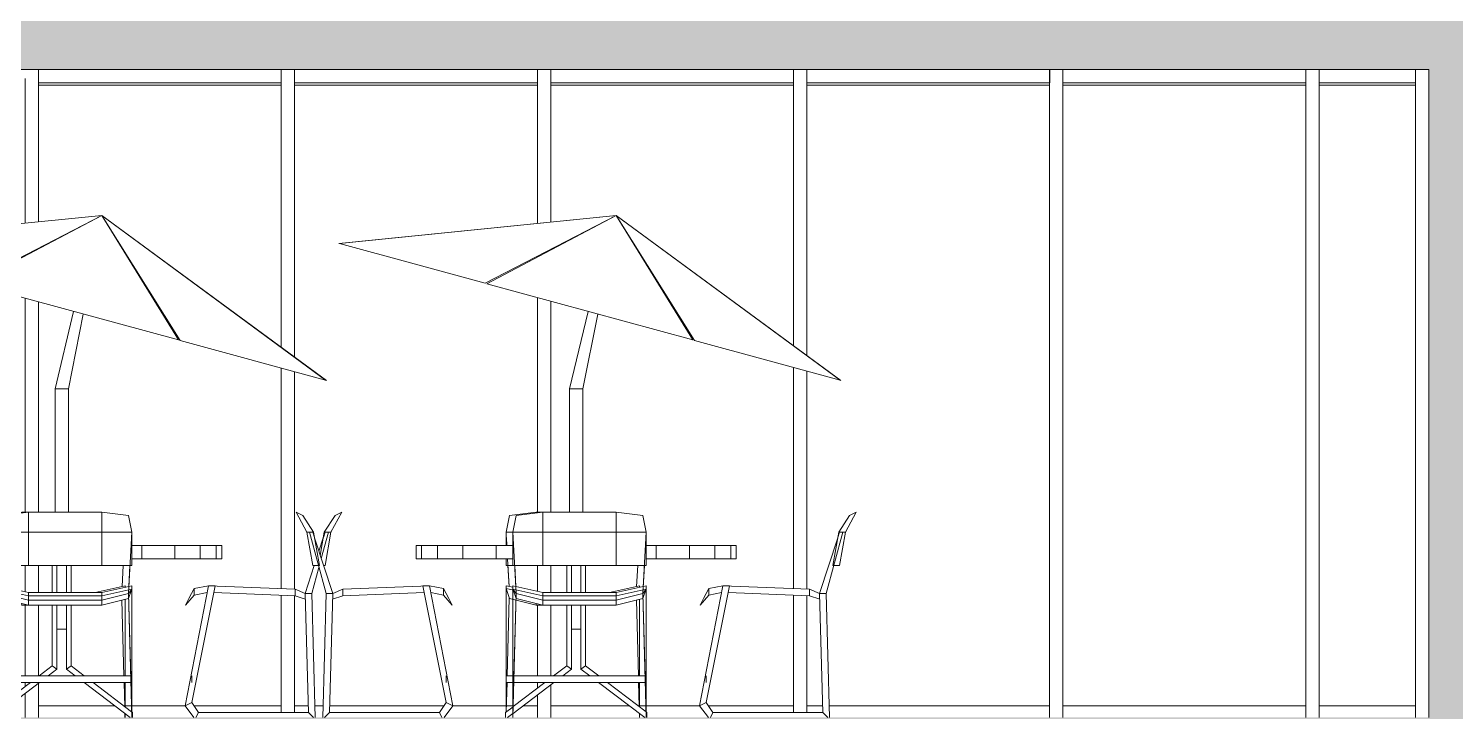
# Model space of a CAD drawing. Header units: inches. Extents: x -4169 to 885, y -251 to 585.
# Drawn here: x -3137.3 to -2923.4, y 0.3 to 103.5 of the extents above; entities that cross this region are included whole.
import ezdxf

# ---------------------------------------------------------------- set-up
doc = ezdxf.new("R2010")
doc.units = ezdxf.units.IN
doc.header["$MEASUREMENT"] = 0
for name, color, linetype, lineweight in [('A-FLOR-PATT-1', 8, 'Continuous', 9), ('A-GLAZ-CURT', 52, 'Continuous', 9), ('A-GLAZ-CWMG', 51, 'Continuous', 9), ('A-WALL', 113, 'Continuous', 13), ('A-WALL-PATT-3', 111, 'Continuous', 9), ('G-IMPT', 8, 'Continuous', 9), ('L-SITE', 91, 'Continuous', 9)]:
    doc.layers.add(name, color=color, linetype=linetype, lineweight=lineweight)

# ---------------------------------------------------------------- blocks, each defined once
blk = doc.blocks.new('Outdoor Table01 - 02ZUTB01_dwg-1294291-BUILDING ELEVATION - COURTYARD - LOOKING EAST')
at = {"layer": 'G-IMPT'}
for p, q in [((-3049.21, 75.5), (-3090.78, 71.29)), ((-3049.21, 75.5), (-3090.78, 71.29)), ((-3049.21, 75.5), (-3090.67, 71.26)), ((-3049.21, 75.5), (-3068.84, 65.31)), ((-3068.59, 65.24), (-3049.21, 75.5)), ((-3049.21, 75.5), (-3037.72, 56.82)), ((-3049.21, 75.5), (-3015.53, 50.77)), ((-3049.21, 75.5), (-3015.53, 50.77)), ((-3049.21, 75.5), (-3037.46, 56.75)), ((-3049.21, 75.5), (-3015.63, 50.8)), ((-3090.67, 71.26), (-3068.84, 65.31)), ((-3068.59, 65.24), (-3037.72, 56.82)), ((-3056.21, 49.5), (-3053.42, 61.1)), ((-3054.21, 49.5), (-3051.97, 60.7)), ((-3037.46, 56.75), (-3015.63, 50.8)), ((-3056.21, 31), (-3056.21, 49.5)), ((-3056.21, 49.5), (-3054.21, 49.5)), ((-3054.21, 31), (-3054.21, 49.5)), ((-3097.19, 31), (-3096.19, 30.5)), ((-3097.19, 31), (-3095.58, 28)), ((-3094.58, 28), (-3096.19, 30.5)), ((-3065.21, 30.5), (-3065.71, 28)), ((-3061.21, 31), (-3065.21, 30.5)), ((-3064.21, 30.5), (-3064.71, 28)), ((-3060.21, 31), (-3064.21, 30.5)), ((-3060.21, 31), (-3061.21, 31)), ((-3061.21, 31), (-3061.21, 30.87)), ((-3060.21, 31), (-3049.21, 31)), ((-3060.21, 31), (-3060.21, 28)), ((-3049.21, 31), (-3045.21, 30.5)), ((-3049.21, 31), (-3049.21, 28)), ((-3044.71, 28), (-3045.21, 30.5)), ((-3014.22, 30.5), (-3015.84, 28)), ((-3013.22, 31), (-3014.84, 28)), ((-3014.22, 30.5), (-3013.22, 31)), ((-3095.58, 28), (-3094.71, 23)), ((-3095.58, 28), (-3095.21, 28)), ((-3094.71, 28), (-3095.21, 28)), ((-3095.21, 28), (-3092.71, 18.83)), ((-3094.45, 27.21), (-3094.71, 28)), ((-3094.71, 28), (-3094.58, 28)), ((-3094.58, 28), (-3093.71, 23)), ((-3065.71, 28), (-3065.71, 26)), ((-3064.71, 28), (-3065.71, 28)), ((-3064.21, 18.83), (-3064.71, 28)), ((-3064.66, 27.21), (-3064.71, 28)), ((-3064.71, 28), (-3064.71, 23)), ((-3060.21, 28), (-3064.71, 28)), ((-3060.21, 28), (-3049.21, 28)), ((-3060.21, 28), (-3060.21, 23)), ((-3049.21, 28), (-3044.71, 28)), ((-3049.21, 28), (-3049.21, 23)), ((-3044.71, 28), (-3045.21, 18.83)), ((-3044.71, 28), (-3044.75, 27.21)), ((-3044.71, 28), (-3044.71, 23)), ((-3017.71, 18.83), (-3015.21, 28)), ((-3015.84, 28), (-3016.71, 23)), ((-3015.96, 27.21), (-3015.71, 28)), ((-3015.71, 28), (-3015.84, 28)), ((-3015.71, 28), (-3015.21, 28)), ((-3014.84, 28), (-3015.71, 23)), ((-3014.84, 28), (-3015.21, 28)), ((-3091.71, 18.83), (-3094.43, 27.15)), ((-3078.39, 26), (-3079.21, 26)), ((-3079.21, 24), (-3079.21, 26)), ((-3075.99, 26), (-3078.39, 26)), ((-3078.39, 24), (-3078.39, 26)), ((-3072.18, 26), (-3075.99, 26)), ((-3075.99, 24), (-3075.99, 26)), ((-3067.21, 26), (-3072.18, 26)), ((-3072.18, 24), (-3072.18, 26)), ((-3064.71, 26), (-3067.21, 26)), ((-3067.21, 24), (-3067.21, 26)), ((-3065.6, 26), (-3065.66, 27.21)), ((-3043.21, 26), (-3044.71, 26)), ((-3038.24, 26), (-3043.21, 26)), ((-3043.21, 24), (-3043.21, 26)), ((-3034.42, 26), (-3038.24, 26)), ((-3038.24, 24), (-3038.24, 26)), ((-3032.03, 26), (-3034.42, 26)), ((-3034.42, 24), (-3034.42, 26)), ((-3031.21, 26), (-3032.03, 26)), ((-3032.03, 24), (-3032.03, 26)), ((-3031.21, 24), (-3031.21, 26)), ((-3018.71, 18.83), (-3015.99, 27.15)), ((-3078.39, 24), (-3079.21, 24)), ((-3075.99, 24), (-3078.39, 24)), ((-3072.18, 24), (-3075.99, 24)), ((-3067.21, 24), (-3072.18, 24)), ((-3064.71, 24), (-3067.21, 24)), ((-3065.71, 24), (-3065.71, 23)), ((-3065.27, 19.9), (-3065.49, 24)), ((-3043.21, 24), (-3044.71, 24)), ((-3038.24, 24), (-3043.21, 24)), ((-3034.42, 24), (-3038.24, 24)), ((-3032.03, 24), (-3034.42, 24)), ((-3031.21, 24), (-3032.03, 24)), ((-3093.84, 23), (-3094.71, 23)), ((-3093.71, 23), (-3093.77, 23)), ((-3065.71, 23), (-3064.71, 23)), ((-3065.43, 23), (-3065.27, 19.9)), ((-3060.21, 23), (-3064.71, 23)), ((-3064.21, 18.83), (-3064.43, 23)), ((-3049.21, 23), (-3060.21, 23)), ((-3056.62, 23), (-3056.62, 19)), ((-3055.91, 23), (-3055.91, 19)), ((-3054.5, 19), (-3054.5, 23)), ((-3053.79, 19), (-3053.79, 23)), ((-3044.71, 23), (-3049.21, 23)), ((-3046.15, 19.9), (-3045.98, 23)), ((-3046.15, 19.9), (-3045.98, 23)), ((-3044.98, 23), (-3045.21, 18.83)), ((-3016.65, 23), (-3016.71, 23)), ((-3015.71, 23), (-3016.57, 23)), ((-3090.21, 19.48), (-3091.71, 18.83)), ((-3077.21, 20), (-3090.21, 19.48)), ((-3090.21, 19.48), (-3090.21, 18.48)), ((-3074.71, 2.5), (-3078.21, 20)), ((-3077.21, 20), (-3078.21, 20)), ((-3073.71, 2), (-3077.21, 20)), ((-3075.08, 19.59), (-3077.21, 20)), ((-3075.08, 19.59), (-3074.29, 18.07)), ((-3075.08, 19.59), (-3075.08, 18.59)), ((-3065.71, 19.59), (-3065.71, 20)), ((-3065.71, 20), (-3064.71, 19.78)), ((-3065.71, 6.5), (-3065.71, 19.59)), ((-3065.71, 2), (-3065.71, 19.59)), ((-3065.71, 19.59), (-3065.21, 18.07)), ((-3065.71, 19.59), (-3065.71, 19.48)), ((-3065.71, 19.59), (-3064.63, 19.35)), ((-3065.71, 19.48), (-3065.65, 19.4)), ((-3064.71, 20), (-3064.71, 19.48)), ((-3060.21, 19), (-3064.71, 20)), ((-3064.71, 19.48), (-3064.71, 6.5)), ((-3064.71, 2.5), (-3064.71, 19.48)), ((-3064.71, 19.48), (-3064.21, 18.83)), ((-3060.21, 18.48), (-3064.71, 19.48)), ((-3064.21, 18.07), (-3064.65, 19.4)), ((-3050.21, 19), (-3045.71, 20)), ((-3044.71, 20), (-3049.21, 19)), ((-3044.71, 19.48), (-3049.21, 18.48)), ((-3045.71, 19.78), (-3045.71, 20)), ((-3044.71, 19.48), (-3045.21, 18.83)), ((-3044.77, 19.4), (-3045.21, 18.07)), ((-3044.71, 20), (-3044.71, 19.48)), ((-3044.71, 2.5), (-3044.71, 19.48)), ((-3044.71, 6.5), (-3044.71, 19.48)), ((-3033.21, 20), (-3036.71, 2)), ((-3036.12, 18.07), (-3035.34, 19.59)), ((-3035.71, 2.5), (-3032.21, 20)), ((-3035.34, 19.59), (-3033.21, 20)), ((-3035.34, 18.59), (-3035.34, 19.59)), ((-3033.21, 20), (-3032.21, 20)), ((-3033.21, 20), (-3020.21, 19.48)), ((-3020.21, 19.48), (-3018.71, 18.83)), ((-3020.21, 18.48), (-3020.21, 19.48)), ((-3092.71, 18.83), (-3093.2, 0.25)), ((-3091.71, 18.83), (-3092.71, 18.83)), ((-3091.71, 18.83), (-3092.21, 1)), ((-3090.21, 18.48), (-3091.73, 17.98)), ((-3078, 18.97), (-3090.21, 18.48)), ((-3075.08, 18.59), (-3077.01, 18.96)), ((-3075.08, 18.59), (-3073.79, 17.07)), ((-3074.29, 18.07), (-3073.79, 17.07)), ((-3065.23, 18.13), (-3065.55, 6.49)), ((-3065.23, 18.13), (-3065.55, 6.49)), ((-3065.23, 18.12), (-3065.54, 6.49)), ((-3065.21, 18.07), (-3061.21, 17.07)), ((-3064.71, 1), (-3064.21, 18.83)), ((-3064.7, 0.25), (-3064.21, 18.83)), ((-3060.21, 17.83), (-3064.21, 18.83)), ((-3060.21, 17.07), (-3064.21, 18.07)), ((-3061.21, 17.32), (-3061.21, 17.07)), ((-3049.21, 19), (-3060.21, 19)), ((-3060.21, 18.48), (-3060.21, 19)), ((-3049.21, 18.48), (-3060.21, 18.48)), ((-3060.21, 17.83), (-3060.21, 18.48)), ((-3049.21, 17.83), (-3060.21, 17.83)), ((-3060.21, 17.83), (-3060.21, 17.07)), ((-3049.21, 19), (-3049.21, 18.48)), ((-3045.21, 18.83), (-3049.21, 17.83)), ((-3049.21, 18.48), (-3049.21, 17.83)), ((-3045.21, 18.07), (-3049.21, 17.07)), ((-3049.21, 17.83), (-3049.21, 17.07)), ((-3045.86, 6.5), (-3046.18, 17.82)), ((-3045.88, 6.5), (-3046.18, 17.82)), ((-3045.86, 6.5), (-3046.18, 17.82)), ((-3045.71, 6.5), (-3045.71, 17.94)), ((-3045.71, 6.5), (-3045.71, 17.94)), ((-3045.21, 18.83), (-3044.71, 0.25)), ((-3045.21, 18.83), (-3044.71, 1)), ((-3035.34, 18.59), (-3036.62, 17.07)), ((-3036.62, 17.07), (-3036.12, 18.07)), ((-3033.41, 18.96), (-3035.34, 18.59)), ((-3020.21, 18.48), (-3032.41, 18.97)), ((-3018.68, 17.98), (-3020.21, 18.48)), ((-3018.21, 1), (-3018.71, 18.83)), ((-3017.71, 18.83), (-3018.71, 18.83)), ((-3017.21, 0.25), (-3017.71, 18.83)), ((-3061.21, 17.07), (-3060.21, 17.07)), ((-3049.21, 17.07), (-3060.21, 17.07)), ((-3056.62, 17.07), (-3056.62, 8)), ((-3055.91, 17.07), (-3055.91, 7.5)), ((-3054.5, 7.5), (-3054.5, 17.07)), ((-3053.79, 8), (-3053.79, 17.07)), ((-3055.91, 13.5), (-3054.5, 13.5)), ((-3074.71, 6.5), (-3074.71, 5.5)), ((-3064.71, 6.5), (-3065.71, 6.5)), ((-3065.71, 6.5), (-3065.71, 5.5)), ((-3064.71, 6.5), (-3064.71, 5.5)), ((-3064.71, 6.5), (-3064.55, 6.5)), ((-3064.53, 6.5), (-3044.88, 6.5)), ((-3056.62, 8), (-3058.59, 6.5)), ((-3055.91, 7.5), (-3057.23, 6.5)), ((-3055.91, 7.5), (-3056.62, 8)), ((-3053.79, 8), (-3054.5, 7.5)), ((-3054.5, 7.5), (-3053.18, 6.5)), ((-3053.79, 8), (-3051.82, 6.5)), ((-3044.86, 6.5), (-3044.71, 6.5)), ((-3044.71, 6.5), (-3044.71, 5.5)), ((-3035.71, 5.5), (-3035.71, 6.5)), ((-3064.71, 5.5), (-3065.71, 5.5)), ((-3065.58, 5.5), (-3065.71, 1.08)), ((-3065.71, 2.5), (-3065.71, 5.5)), ((-3065.58, 5.5), (-3065.71, 1.08)), ((-3065.56, 5.5), (-3065.68, 1.1)), ((-3064.71, 5.5), (-3064.58, 5.5)), ((-3064.71, 5.5), (-3064.71, 2)), ((-3058.55, 5.5), (-3064.68, 0.86)), ((-3059.9, 5.5), (-3064.66, 1.88)), ((-3064.56, 5.5), (-3044.85, 5.5)), ((-3051.86, 5.5), (-3044.93, 0.25)), ((-3050.51, 5.5), (-3044.74, 1.1)), ((-3045.76, 1.88), (-3045.85, 5.5)), ((-3045.73, 1.86), (-3045.83, 5.5)), ((-3045.73, 1.86), (-3045.83, 5.5)), ((-3045.71, 2), (-3045.71, 5.5)), ((-3045.71, 2.5), (-3045.71, 5.5)), ((-3044.83, 5.5), (-3044.71, 5.5)), ((-3044.71, 2), (-3044.71, 5.5)), ((-3075.71, 1), (-3074.71, 2.5)), ((-3074.71, 2.5), (-3073.71, 2)), ((-3065.71, 1.08), (-3065.71, 2.5)), ((-3065.71, 2.5), (-3065.71, 2)), ((-3064.71, 2.5), (-3064.71, 1)), ((-3064.71, 2), (-3064.71, 2.5)), ((-3045.71, 2.5), (-3045.71, 1.84)), ((-3045.71, 2), (-3045.71, 2.5)), ((-3044.71, 1), (-3044.71, 2.5)), ((-3044.71, 2.5), (-3044.71, 2)), ((-3036.71, 2), (-3035.71, 2.5)), ((-3035.71, 2.5), (-3034.71, 1)), ((-3092.96, 0.25), (-3092.21, 1)), ((-3092.21, 1), (-3075.71, 1)), ((-3075.71, 1), (-3075.33, 0.25)), ((-3075.02, 0.25), (-3073.71, 2)), ((-3064.68, 1.86), (-3065.81, 1)), ((-3065.81, 1), (-3065.81, 0.25)), ((-3065.71, 1.08), (-3065.71, 2)), ((-3064.71, 0.84), (-3065.48, 0.25)), ((-3064.71, 2), (-3064.71, 1)), ((-3064.71, 1), (-3064.71, 0.25)), ((-3045.71, 0.25), (-3045.73, 0.86)), ((-3045.71, 2), (-3045.71, 1.84)), ((-3045.71, 0.84), (-3045.71, 0.25)), ((-3045.71, 0.84), (-3045.71, 0.25)), ((-3045.71, 0.84), (-3045.71, 0.25)), ((-3044.71, 1), (-3044.71, 2)), ((-3044.71, 1.08), (-3044.6, 1)), ((-3044.71, 0.25), (-3044.71, 1)), ((-3044.6, 1), (-3044.6, 0.25)), ((-3036.71, 2), (-3035.39, 0.25)), ((-3034.71, 1), (-3035.08, 0.25)), ((-3034.71, 1), (-3018.21, 1)), ((-3018.21, 1), (-3017.46, 0.25))]:
    blk.add_line(p, q, dxfattribs=at)
blk = doc.blocks.new('Outdoor Table01 - Outdoor Table01-1899970-BUILDING ELEVATION - COURTYARD - LOOKING EAST')
blk.add_blockref('Outdoor Table01 - 02ZUTB01_dwg-1294291-BUILDING ELEVATION - COURTYARD - LOOKING EAST', (0, 0))
blk = doc.blocks.new('Outdoor Table01 - 02ZUTB01_dwg-V20-BUILDING ELEVATION - COURTYARD - LOOKING EAST')
at = {"layer": 'G-IMPT'}
for p, q in [((-3126.34, 75.5), (-3167.91, 71.29)), ((-3126.34, 75.5), (-3167.91, 71.29)), ((-3126.34, 75.5), (-3167.81, 71.26)), ((-3126.34, 75.5), (-3145.98, 65.31)), ((-3145.72, 65.24), (-3126.34, 75.5)), ((-3126.34, 75.5), (-3114.85, 56.82)), ((-3126.34, 75.5), (-3092.66, 50.77)), ((-3126.34, 75.5), (-3092.66, 50.77)), ((-3126.34, 75.5), (-3114.6, 56.75)), ((-3126.34, 75.5), (-3092.77, 50.8)), ((-3167.81, 71.26), (-3145.98, 65.31)), ((-3145.72, 65.24), (-3114.85, 56.82)), ((-3133.34, 49.5), (-3130.56, 61.1)), ((-3131.34, 49.5), (-3129.1, 60.7)), ((-3114.6, 56.75), (-3092.77, 50.8)), ((-3133.34, 31), (-3133.34, 49.5)), ((-3133.34, 49.5), (-3131.34, 49.5)), ((-3131.34, 31), (-3131.34, 49.5)), ((-3174.33, 31), (-3173.33, 30.5)), ((-3174.33, 31), (-3172.71, 28)), ((-3171.71, 28), (-3173.33, 30.5)), ((-3142.34, 30.5), (-3142.84, 28)), ((-3138.34, 31), (-3142.34, 30.5)), ((-3141.34, 30.5), (-3141.84, 28)), ((-3137.34, 31), (-3141.34, 30.5)), ((-3137.34, 31), (-3138.34, 31)), ((-3138.34, 31), (-3138.34, 30.87)), ((-3137.34, 31), (-3126.34, 31)), ((-3137.34, 31), (-3137.34, 28)), ((-3126.34, 31), (-3122.34, 30.5)), ((-3126.34, 31), (-3126.34, 28)), ((-3121.84, 28), (-3122.34, 30.5)), ((-3091.36, 30.5), (-3092.97, 28)), ((-3090.36, 31), (-3091.97, 28)), ((-3091.36, 30.5), (-3090.36, 31)), ((-3172.71, 28), (-3171.84, 23)), ((-3172.71, 28), (-3172.34, 28)), ((-3171.84, 28), (-3172.34, 28)), ((-3172.34, 28), (-3169.84, 18.83)), ((-3171.58, 27.21), (-3171.84, 28)), ((-3171.84, 28), (-3171.71, 28)), ((-3171.71, 28), (-3170.84, 23)), ((-3142.84, 28), (-3142.84, 26)), ((-3141.84, 28), (-3142.84, 28)), ((-3141.34, 18.83), (-3141.84, 28)), ((-3141.8, 27.21), (-3141.84, 28)), ((-3141.84, 28), (-3141.84, 23)), ((-3137.34, 28), (-3141.84, 28)), ((-3137.34, 28), (-3126.34, 28)), ((-3137.34, 28), (-3137.34, 23)), ((-3126.34, 28), (-3121.84, 28)), ((-3126.34, 28), (-3126.34, 23)), ((-3121.84, 28), (-3122.34, 18.83)), ((-3121.84, 28), (-3121.88, 27.21)), ((-3121.84, 28), (-3121.84, 23)), ((-3092.97, 28), (-3093.57, 24.54)), ((-3093.42, 24.06), (-3092.34, 28)), ((-3093.1, 27.21), (-3092.84, 28)), ((-3092.84, 28), (-3092.97, 28)), ((-3092.84, 28), (-3092.34, 28)), ((-3091.97, 28), (-3092.84, 23)), ((-3091.97, 28), (-3092.34, 28)), ((-3168.84, 18.83), (-3171.56, 27.15)), ((-3155.52, 26), (-3156.34, 26)), ((-3156.34, 24), (-3156.34, 26)), ((-3153.13, 26), (-3155.52, 26)), ((-3155.52, 24), (-3155.52, 26)), ((-3149.31, 26), (-3153.13, 26)), ((-3153.13, 24), (-3153.13, 26)), ((-3144.34, 26), (-3149.31, 26)), ((-3149.31, 24), (-3149.31, 26)), ((-3141.84, 26), (-3144.34, 26)), ((-3144.34, 24), (-3144.34, 26)), ((-3142.73, 26), (-3142.8, 27.21)), ((-3120.34, 26), (-3121.84, 26)), ((-3115.37, 26), (-3120.34, 26)), ((-3120.34, 24), (-3120.34, 26)), ((-3111.56, 26), (-3115.37, 26)), ((-3115.37, 24), (-3115.37, 26)), ((-3109.16, 26), (-3111.56, 26)), ((-3111.56, 24), (-3111.56, 26)), ((-3108.34, 26), (-3109.16, 26)), ((-3109.16, 24), (-3109.16, 26)), ((-3108.34, 24), (-3108.34, 26)), ((-3093.77, 25.15), (-3093.12, 27.15)), ((-3155.52, 24), (-3156.34, 24)), ((-3153.13, 24), (-3155.52, 24)), ((-3149.31, 24), (-3153.13, 24)), ((-3144.34, 24), (-3149.31, 24)), ((-3141.84, 24), (-3144.34, 24)), ((-3142.84, 24), (-3142.84, 23)), ((-3142.4, 19.9), (-3142.62, 24)), ((-3120.34, 24), (-3121.84, 24)), ((-3115.37, 24), (-3120.34, 24)), ((-3111.56, 24), (-3115.37, 24)), ((-3109.16, 24), (-3111.56, 24)), ((-3108.34, 24), (-3109.16, 24)), ((-3170.98, 23), (-3171.84, 23)), ((-3170.84, 23), (-3170.9, 23)), ((-3142.84, 23), (-3141.84, 23)), ((-3142.57, 23), (-3142.4, 19.9)), ((-3137.34, 23), (-3141.84, 23)), ((-3141.34, 18.83), (-3141.57, 23)), ((-3126.34, 23), (-3137.34, 23)), ((-3133.76, 23), (-3133.76, 19)), ((-3133.05, 23), (-3133.05, 19)), ((-3131.63, 19), (-3131.63, 23)), ((-3130.93, 19), (-3130.93, 23)), ((-3121.84, 23), (-3126.34, 23)), ((-3123.28, 19.9), (-3123.11, 23)), ((-3123.28, 19.9), (-3123.11, 23)), ((-3122.11, 23), (-3122.34, 18.83)), ((-3095.84, 18.83), (-3094.48, 23)), ((-3094.84, 18.83), (-3093.77, 22.74)), ((-3092.84, 23), (-3093.07, 23)), ((-3167.34, 19.48), (-3168.84, 18.83)), ((-3154.34, 20), (-3167.34, 19.48)), ((-3167.34, 19.48), (-3167.34, 18.48)), ((-3151.84, 2.5), (-3155.34, 20)), ((-3154.34, 20), (-3155.34, 20)), ((-3150.84, 2), (-3154.34, 20)), ((-3152.21, 19.59), (-3154.34, 20)), ((-3152.21, 19.59), (-3151.43, 18.07)), ((-3152.21, 19.59), (-3152.21, 18.59)), ((-3142.84, 19.59), (-3142.84, 20)), ((-3142.84, 20), (-3141.84, 19.78)), ((-3142.84, 6.5), (-3142.84, 19.59)), ((-3142.84, 2), (-3142.84, 19.59)), ((-3142.84, 19.59), (-3142.34, 18.07)), ((-3142.84, 19.59), (-3142.84, 19.48)), ((-3142.84, 19.59), (-3141.76, 19.35)), ((-3142.84, 19.48), (-3142.78, 19.4)), ((-3141.84, 20), (-3141.84, 19.48)), ((-3137.34, 19), (-3141.84, 20)), ((-3141.84, 19.48), (-3141.84, 6.5)), ((-3141.84, 2.5), (-3141.84, 19.48)), ((-3141.84, 19.48), (-3141.34, 18.83)), ((-3137.34, 18.48), (-3141.84, 19.48)), ((-3141.34, 18.07), (-3141.78, 19.4)), ((-3127.34, 19), (-3122.84, 20)), ((-3121.84, 20), (-3126.34, 19)), ((-3121.84, 19.48), (-3126.34, 18.48)), ((-3122.84, 19.78), (-3122.84, 20)), ((-3121.84, 19.48), (-3122.34, 18.83)), ((-3121.9, 19.4), (-3122.34, 18.07)), ((-3121.84, 20), (-3121.84, 19.48)), ((-3121.84, 2.5), (-3121.84, 19.48)), ((-3121.84, 6.5), (-3121.84, 19.48)), ((-3110.34, 20), (-3113.84, 2)), ((-3113.26, 18.07), (-3112.47, 19.59)), ((-3112.84, 2.5), (-3109.34, 20)), ((-3112.47, 19.59), (-3110.34, 20)), ((-3112.47, 18.59), (-3112.47, 19.59)), ((-3110.34, 20), (-3109.34, 20)), ((-3110.34, 20), (-3097.34, 19.48)), ((-3097.34, 19.48), (-3095.84, 18.83)), ((-3097.34, 18.48), (-3097.34, 19.48)), ((-3169.84, 18.83), (-3170.34, 0.25)), ((-3168.84, 18.83), (-3169.84, 18.83)), ((-3168.84, 18.83), (-3169.34, 1)), ((-3167.34, 18.48), (-3168.87, 17.98)), ((-3155.14, 18.97), (-3167.34, 18.48)), ((-3152.21, 18.59), (-3154.14, 18.96)), ((-3152.21, 18.59), (-3150.93, 17.07)), ((-3151.43, 18.07), (-3150.93, 17.07)), ((-3142.36, 18.13), (-3142.69, 6.49)), ((-3142.36, 18.13), (-3142.69, 6.49)), ((-3142.36, 18.12), (-3142.67, 6.49)), ((-3142.34, 18.07), (-3138.34, 17.07)), ((-3141.84, 0.25), (-3141.34, 18.83)), ((-3141.84, 1), (-3141.34, 18.83)), ((-3137.34, 17.83), (-3141.34, 18.83)), ((-3137.34, 17.07), (-3141.34, 18.07)), ((-3138.34, 17.32), (-3138.34, 17.07)), ((-3126.34, 19), (-3137.34, 19)), ((-3137.34, 18.48), (-3137.34, 19)), ((-3126.34, 18.48), (-3137.34, 18.48)), ((-3137.34, 17.83), (-3137.34, 18.48)), ((-3126.34, 17.83), (-3137.34, 17.83)), ((-3137.34, 17.83), (-3137.34, 17.07)), ((-3126.34, 19), (-3126.34, 18.48)), ((-3122.34, 18.83), (-3126.34, 17.83)), ((-3126.34, 18.48), (-3126.34, 17.83)), ((-3122.34, 18.07), (-3126.34, 17.07)), ((-3126.34, 17.83), (-3126.34, 17.07)), ((-3123.01, 6.5), (-3123.32, 17.82)), ((-3123, 6.5), (-3123.31, 17.82)), ((-3123, 6.5), (-3123.31, 17.82)), ((-3122.84, 6.5), (-3122.84, 17.94)), ((-3122.84, 6.5), (-3122.84, 17.94)), ((-3122.34, 18.83), (-3121.85, 0.25)), ((-3122.34, 18.83), (-3121.84, 1)), ((-3112.47, 18.59), (-3113.76, 17.07)), ((-3113.76, 17.07), (-3113.26, 18.07)), ((-3110.54, 18.96), (-3112.47, 18.59)), ((-3097.34, 18.48), (-3109.55, 18.97)), ((-3095.82, 17.98), (-3097.34, 18.48)), ((-3095.34, 1), (-3095.84, 18.83)), ((-3094.84, 18.83), (-3095.84, 18.83)), ((-3094.35, 0.25), (-3094.84, 18.83)), ((-3138.34, 17.07), (-3137.34, 17.07)), ((-3126.34, 17.07), (-3137.34, 17.07)), ((-3133.76, 17.07), (-3133.76, 8)), ((-3133.05, 17.07), (-3133.05, 7.5)), ((-3131.63, 7.5), (-3131.63, 17.07)), ((-3130.93, 8), (-3130.93, 17.07)), ((-3133.05, 13.5), (-3131.63, 13.5)), ((-3151.84, 6.5), (-3151.84, 5.5)), ((-3141.84, 6.5), (-3142.84, 6.5)), ((-3142.84, 6.5), (-3142.84, 5.5)), ((-3141.84, 6.5), (-3141.84, 5.5)), ((-3141.84, 6.5), (-3141.69, 6.5)), ((-3141.67, 6.5), (-3122.01, 6.5)), ((-3133.76, 8), (-3135.73, 6.5)), ((-3133.05, 7.5), (-3134.37, 6.5)), ((-3133.05, 7.5), (-3133.76, 8)), ((-3130.93, 8), (-3131.63, 7.5)), ((-3131.63, 7.5), (-3130.31, 6.5)), ((-3130.93, 8), (-3128.96, 6.5)), ((-3122, 6.5), (-3121.84, 6.5)), ((-3121.84, 6.5), (-3121.84, 5.5)), ((-3112.84, 5.5), (-3112.84, 6.5)), ((-3141.84, 5.5), (-3142.84, 5.5)), ((-3142.72, 5.5), (-3142.84, 1.08)), ((-3142.84, 2.5), (-3142.84, 5.5)), ((-3142.72, 5.5), (-3142.84, 1.08)), ((-3142.7, 5.5), (-3142.81, 1.1)), ((-3141.84, 5.5), (-3141.72, 5.5)), ((-3141.84, 5.5), (-3141.84, 2)), ((-3135.69, 5.5), (-3141.82, 0.86)), ((-3137.04, 5.5), (-3141.79, 1.88)), ((-3141.7, 5.5), (-3121.99, 5.5)), ((-3128.99, 5.5), (-3122.07, 0.25)), ((-3127.64, 5.5), (-3121.87, 1.1)), ((-3122.89, 1.88), (-3122.99, 5.5)), ((-3122.87, 1.86), (-3122.97, 5.5)), ((-3122.87, 1.86), (-3122.97, 5.5)), ((-3122.84, 2), (-3122.84, 5.5)), ((-3122.84, 2.5), (-3122.84, 5.5)), ((-3121.97, 5.5), (-3121.84, 5.5)), ((-3121.84, 2), (-3121.84, 5.5)), ((-3152.84, 1), (-3151.84, 2.5)), ((-3151.84, 2.5), (-3150.84, 2)), ((-3142.84, 1.08), (-3142.84, 2.5)), ((-3142.84, 2.5), (-3142.84, 2)), ((-3141.84, 2.5), (-3141.84, 1)), ((-3141.84, 2), (-3141.84, 2.5)), ((-3122.84, 2.5), (-3122.84, 1.84)), ((-3122.84, 2), (-3122.84, 2.5)), ((-3121.84, 1), (-3121.84, 2.5)), ((-3121.84, 2.5), (-3121.84, 2)), ((-3113.84, 2), (-3112.84, 2.5)), ((-3112.84, 2.5), (-3111.84, 1)), ((-3170.09, 0.25), (-3169.34, 1)), ((-3169.34, 1), (-3152.84, 1)), ((-3152.84, 1), (-3152.47, 0.25)), ((-3152.15, 0.25), (-3150.84, 2)), ((-3141.82, 1.86), (-3142.95, 1)), ((-3142.95, 1), (-3142.95, 0.25)), ((-3142.84, 1.08), (-3142.84, 2)), ((-3141.84, 0.84), (-3142.62, 0.25)), ((-3141.84, 2), (-3141.84, 1)), ((-3141.84, 1), (-3141.84, 0.25)), ((-3122.85, 0.25), (-3122.86, 0.86)), ((-3122.84, 2), (-3122.84, 1.84)), ((-3122.84, 0.84), (-3122.84, 0.25)), ((-3122.84, 0.84), (-3122.84, 0.25)), ((-3122.84, 0.84), (-3122.84, 0.25)), ((-3121.84, 1), (-3121.84, 2)), ((-3121.84, 1.08), (-3121.74, 1)), ((-3121.84, 0.25), (-3121.84, 1)), ((-3121.74, 1), (-3121.74, 0.25)), ((-3113.84, 2), (-3112.53, 0.25)), ((-3111.84, 1), (-3112.22, 0.25)), ((-3111.84, 1), (-3095.34, 1)), ((-3095.34, 1), (-3094.59, 0.25))]:
    blk.add_line(p, q, dxfattribs=at)
blk = doc.blocks.new('Outdoor Table01 - Outdoor Table01-V21-BUILDING ELEVATION - COURTYARD - LOOKING EAST')
blk.add_blockref('Outdoor Table01 - 02ZUTB01_dwg-V20-BUILDING ELEVATION - COURTYARD - LOOKING EAST', (0, 0))
blk = doc.blocks.new('Rectangular Mullion - 2_ x 4_ rectangular-1960062-BUILDING ELEVATION - COURTYARD - LOOKING EAST')
at = {"layer": 'A-GLAZ-CWMG'}
for p, q in [((-2929.36, 96), (-2929.36, 0.25)), ((-2927.36, 0.25), (-2927.36, 96))]:
    blk.add_line(p, q, dxfattribs=at)
blk = doc.blocks.new('System Panel - Glazed-1960064-BUILDING ELEVATION - COURTYARD - LOOKING EAST')
at = {"layer": 'A-GLAZ-CURT'}
blk.add_line((-3329.81, 95), (-3366.21, 95), dxfattribs=at)
blk = doc.blocks.new('System Panel - Glazed-1960076-BUILDING ELEVATION - COURTYARD - LOOKING EAST')
at = {"layer": 'A-GLAZ-CURT'}
blk.add_line((-2929.36, 95), (-2943.83, 95), dxfattribs=at)
blk = doc.blocks.new('Rectangular Mullion - 2_ x 4_ rectangular-1903904-BUILDING ELEVATION - COURTYARD - LOOKING EAST')
at = {"layer": 'A-GLAZ-CWMG'}
for p, q in [((-2943.83, 95.38), (-2943.83, 97.38)), ((-2929.36, 97.38), (-2943.83, 97.38)), ((-2929.36, 97.38), (-2929.36, 95.38)), ((-2943.83, 95.38), (-2929.36, 95.38))]:
    blk.add_line(p, q, dxfattribs=at)
blk = doc.blocks.new('Rectangular Mullion - 2_ x 4_ rectangular-1900519-BUILDING ELEVATION - COURTYARD - LOOKING EAST')
at = {"layer": 'A-GLAZ-CWMG'}
for p, q in [((-3366.21, 95.38), (-3366.21, 97.38)), ((-3329.81, 97.38), (-3366.21, 97.38)), ((-3329.81, 97.38), (-3329.81, 95.38)), ((-3366.21, 95.38), (-3329.81, 95.38))]:
    blk.add_line(p, q, dxfattribs=at)
blk = doc.blocks.new('Rectangular Mullion - 2_ x 4_ rectangular-V31-BUILDING ELEVATION - COURTYARD - LOOKING EAST')
at = {"layer": 'A-GLAZ-CWMG'}
for p, q in [((-3135.82, 0.25), (-3135.82, 2)), ((-3124.38, 2), (-3135.82, 2)), ((-3122.9, 2), (-3123.05, 2)), ((-3121.9, 2), (-3122.87, 2)), ((-3113.84, 2), (-3121.87, 2)), ((-3099.42, 2), (-3112.51, 2)), ((-3099.42, 2), (-3099.42, 1))]:
    blk.add_line(p, q, dxfattribs=at)
blk = doc.blocks.new('Rectangular Mullion - 2_ x 4_ rectangular-V32-BUILDING ELEVATION - COURTYARD - LOOKING EAST')
at = {"layer": 'A-GLAZ-CWMG'}
for p, q in [((-3097.42, 1), (-3097.42, 2)), ((-3095.37, 2), (-3097.42, 2)), ((-3093.15, 2), (-3094.4, 2)), ((-3075.04, 2), (-3092.18, 2)), ((-3065.68, 2), (-3073.71, 2)), ((-3064.68, 2), (-3065.65, 2)), ((-3064.5, 2), (-3064.65, 2)), ((-3061.02, 2), (-3063.17, 2)), ((-3061.02, 2), (-3061.02, 0.25))]:
    blk.add_line(p, q, dxfattribs=at)
blk = doc.blocks.new('Rectangular Mullion - 2_ x 4_ rectangular-V33-BUILDING ELEVATION - COURTYARD - LOOKING EAST')
at = {"layer": 'A-GLAZ-CWMG'}
for p, q in [((-3059.02, 0.25), (-3059.02, 2)), ((-3047.24, 2), (-3059.02, 2)), ((-3045.78, 2), (-3045.91, 2)), ((-3044.76, 2), (-3045.74, 2)), ((-3036.71, 2), (-3044.74, 2)), ((-3022.62, 2), (-3035.37, 2)), ((-3022.62, 2), (-3022.62, 1))]:
    blk.add_line(p, q, dxfattribs=at)
blk = doc.blocks.new('Rectangular Mullion - 2_ x 4_ rectangular-V34-BUILDING ELEVATION - COURTYARD - LOOKING EAST')
at = {"layer": 'A-GLAZ-CWMG'}
for p, q in [((-3020.63, 1), (-3020.63, 2)), ((-3018.24, 2), (-3020.63, 2)), ((-2984.23, 2), (-3017.26, 2)), ((-2984.23, 2), (-2984.23, 0.25))]:
    blk.add_line(p, q, dxfattribs=at)
blk = doc.blocks.new('Rectangular Mullion - 2_ x 4_ rectangular-V35-BUILDING ELEVATION - COURTYARD - LOOKING EAST')
at = {"layer": 'A-GLAZ-CWMG'}
for p, q in [((-2982.23, 0.25), (-2982.23, 2)), ((-2945.83, 2), (-2982.23, 2)), ((-2945.83, 2), (-2945.83, 0.25))]:
    blk.add_line(p, q, dxfattribs=at)
blk = doc.blocks.new('Rectangular Mullion - 2_ x 4_ rectangular-1903905-BUILDING ELEVATION - COURTYARD - LOOKING EAST')
at = {"layer": 'A-GLAZ-CWMG'}
for p, q in [((-2943.83, 0.25), (-2943.83, 2)), ((-2929.36, 2), (-2943.83, 2)), ((-2929.36, 2), (-2929.36, 0.25))]:
    blk.add_line(p, q, dxfattribs=at)
blk = doc.blocks.new('Rectangular Mullion - 2_ x 4_ rectangular-V36-BUILDING ELEVATION - COURTYARD - LOOKING EAST')
at = {"layer": 'A-GLAZ-CWMG'}
for p, q in [((-3137.82, 96), (-3137.82, 74.33)), ((-3135.82, 74.53), (-3135.82, 96)), ((-3137.82, 69.54), (-3137.82, 69.42)), ((-3135.82, 70.48), (-3135.82, 70.58)), ((-3137.82, 63.08), (-3137.82, 31)), ((-3135.82, 31), (-3135.82, 62.54)), ((-3137.82, 23), (-3137.82, 19.11)), ((-3135.82, 19), (-3135.82, 23)), ((-3137.82, 17.07), (-3137.82, 6.5)), ((-3135.82, 6.5), (-3135.82, 17.07)), ((-3137.82, 5.5), (-3137.82, 4.9)), ((-3135.82, 0.25), (-3135.82, 5.4)), ((-3137.82, 3.88), (-3137.82, 0.25))]:
    blk.add_line(p, q, dxfattribs=at)
blk = doc.blocks.new('Rectangular Mullion - 2_ x 4_ rectangular-V37-BUILDING ELEVATION - COURTYARD - LOOKING EAST')
at = {"layer": 'A-GLAZ-CWMG'}
for p, q in [((-3099.42, 96), (-3099.42, 55.69)), ((-3097.42, 54.22), (-3097.42, 96)), ((-3099.42, 52.61), (-3099.42, 19.56)), ((-3097.42, 19.48), (-3097.42, 52.07)), ((-3099.42, 18.56), (-3099.42, 1)), ((-3097.42, 1), (-3097.42, 18.48))]:
    blk.add_line(p, q, dxfattribs=at)
blk = doc.blocks.new('Rectangular Mullion - 2_ x 4_ rectangular-V38-BUILDING ELEVATION - COURTYARD - LOOKING EAST')
at = {"layer": 'A-GLAZ-CWMG'}
for p, q in [((-3061.02, 96), (-3061.02, 74.29)), ((-3059.02, 74.5), (-3059.02, 96)), ((-3061.02, 69.37), (-3061.02, 69.24)), ((-3059.02, 70.3), (-3059.02, 70.4)), ((-3061.02, 63.18), (-3061.02, 31)), ((-3059.02, 31), (-3059.02, 62.63)), ((-3061.02, 23), (-3061.02, 19.18)), ((-3059.02, 19), (-3059.02, 23)), ((-3061.02, 17.07), (-3061.02, 6.5)), ((-3059.02, 6.5), (-3059.02, 17.07)), ((-3061.02, 5.5), (-3061.02, 4.65)), ((-3059.02, 0.25), (-3059.02, 5.14)), ((-3061.02, 3.63), (-3061.02, 0.25))]:
    blk.add_line(p, q, dxfattribs=at)
blk = doc.blocks.new('Rectangular Mullion - 2_ x 4_ rectangular-V39-BUILDING ELEVATION - COURTYARD - LOOKING EAST')
at = {"layer": 'A-GLAZ-CWMG'}
for p, q in [((-3022.63, 96), (-3022.63, 55.94)), ((-3020.63, 54.47), (-3020.63, 96)), ((-3022.63, 52.7), (-3022.63, 19.58)), ((-3020.63, 19.5), (-3020.63, 52.16)), ((-3022.63, 18.58), (-3022.63, 1)), ((-3020.63, 1), (-3020.63, 18.5))]:
    blk.add_line(p, q, dxfattribs=at)
blk = doc.blocks.new('Rectangular Mullion - 2_ x 4_ rectangular-V27-BUILDING ELEVATION - COURTYARD - LOOKING EAST')
at = {"layer": 'A-GLAZ-CWMG'}
for p, q in [((-3291.42, 96), (-3291.42, 0.25)), ((-3289.42, 0.25), (-3289.42, 96))]:
    blk.add_line(p, q, dxfattribs=at)
blk = doc.blocks.new('Rectangular Mullion - 2_ x 4_ rectangular-1960077-BUILDING ELEVATION - COURTYARD - LOOKING EAST')
at = {"layer": 'A-GLAZ-CWMG'}
for p, q in [((-2929.36, 97.38), (-2927.36, 97.38)), ((-2929.36, 97.38), (-2929.36, 96)), ((-2927.36, 96), (-2927.36, 97.38))]:
    blk.add_line(p, q, dxfattribs=at)
blk = doc.blocks.new('Rectangular Mullion - 2_ x 4_ rectangular-1960057-BUILDING ELEVATION - COURTYARD - LOOKING EAST')
at = {"layer": 'A-GLAZ-CWMG'}
for p, q in [((-3368.21, 97.38), (-3366.21, 97.38)), ((-3368.21, 97.38), (-3368.21, 96)), ((-3366.21, 96), (-3366.21, 97.38))]:
    blk.add_line(p, q, dxfattribs=at)

msp = doc.modelspace()

# ---------------------------------------------------------------- hatches: boundary and pattern name
at = {"layer": 'A-FLOR-PATT-1'}
h = msp.add_hatch(dxfattribs=at)
h.set_pattern_fill('FP_24', color=256, style=0, pattern_type=2)
h.set_pattern_definition([(0, (0, 0), (24, 24), [24, -24]), (0, (0, 9), (24, 24), [24, -24]), (0, (0, 18), (24, 24), [24, -24]), (90, (3, 21), (-24, 24), [24, -24]), (90, (12, 21), (-24, 24), [24, -24]), (90, (21, 21), (-24, 24), [24, -24])])
h.paths.add_polyline_path([(-3399.86, 0), (-1953.33, 0), (-1953.33, 0.25), (-3399.86, 0.25)], flags=0)
at = {"layer": 'A-WALL-PATT-3'}
h = msp.add_hatch(dxfattribs=at)
h.set_pattern_fill('FP_27', color=256, style=0, pattern_type=2)
h.set_pattern_definition([(0, (-3404.173, 0.8), (0, 4), []), (90, (-3404.173, 0.8), (-8, 8), [4, -28]), (90, (-3388.173, 4.8), (-8, 8), [4, -28])])
h.paths.add_polyline_path([(-2574.17, 0.25), (-2345.96, 0.27), (-2345.97, 0.5), (-2351.22, 0.5), (-2351.22, 85.37), (-2313.2, 85.37), (-2313.2, 74.35), (-2312.7, 74.4), (-2312.7, 85.37), (-2274.67, 85.37), (-2274.67, 55.42), (-2268.39, 50.8), (-2274.67, 52.51), (-2274.67, 19.55), (-2272.97, 19.48), (-2271.47, 18.83), (-2268.74, 27.15), (-2268.6, 28), (-2266.98, 30.5), (-2265.98, 31), (-2267.6, 28), (-2268.47, 23), (-2269.33, 23), (-2270.47, 18.83), (-2269.97, 0.25), (-2097.82, 0.25), (-2097.82, 105.75), (-3399.86, 105.75), (-3399.86, 97.38), (-2927.36, 97.38), (-2927.36, 0.25), (-2869.92, 0.25), (-2869.42, 18.83), (-2870.56, 23), (-2871.42, 23), (-2872.29, 28), (-2873.91, 31), (-2872.91, 30.5), (-2871.29, 28), (-2871.15, 27.15), (-2868.42, 18.83), (-2868.32, 18.87), (-2868.32, 85.37), (-2830.3, 85.37), (-2830.3, 75.05), (-2829.92, 75.09), (-2829.92, 85.37), (-2791.9, 85.37), (-2791.9, 29.01), (-2790.94, 30.5), (-2789.94, 31), (-2791.55, 28), (-2791.9, 26.02), (-2791.9, 0.5), (-2793.94, 0.49), (-2793.92, 0.25), (-2574.52, 0.25)], flags=0)
h.paths.add_polyline_path([(-2288.15, 0.25), (-2288.34, 0.5), (-2297.36, 0.46), (-2297.36, 0.25), (-2288.47, 0.25)], flags=0)
h.paths.add_polyline_path([(-2851.42, 0.25), (-2842.53, 0.25), (-2842.53, 0.5), (-2851.55, 0.5), (-2851.74, 0.25)], flags=0)
h.paths.add_polyline_path([(-2300.93, 0.25), (-2298.47, 0.29), (-2298.48, 0.5), (-2312.7, 0.5), (-2312.7, 4.45), (-2313.2, 4.07), (-2313.2, 0.5), (-2317.45, 0.5), (-2317.46, 0.25), (-2308.67, 0.25)], flags=0)
h.paths.add_polyline_path([(-2298.47, 0.25), (-2297.74, 0.29), (-2298.02, 0.5), (-2298.47, 0.47), (-2298.47, 0.26)], flags=0)
h.paths.add_polyline_path([(-2318.24, 0.25), (-2317.47, 0.29), (-2317.48, 0.5), (-2317.97, 0.46), (-2318.19, 0.29)], flags=0)
h.paths.add_polyline_path([(-2327.47, 0.25), (-2318.57, 0.29), (-2318.57, 0.5), (-2327.59, 0.5), (-2327.78, 0.25)], flags=0)
h.paths.add_polyline_path([(-2841.42, 0.25), (-2841.42, 0.5), (-2841.92, 0.46), (-2842.2, 0.25), (-2841.92, 0.25)], flags=0)
h.paths.add_polyline_path([(-2832.63, 0.25), (-2822.43, 0.25), (-2822.44, 0.5), (-2829.92, 0.5), (-2829.92, 5.5), (-2830.3, 5.5), (-2830.3, 0.5), (-2841.41, 0.5), (-2841.42, 0.25), (-2840.92, 0.25)], flags=0)
h.paths.add_polyline_path([(-2821.32, 0.25), (-2812.11, 0.25), (-2812.3, 0.5), (-2821.32, 0.5), (-2821.32, 0.39)], flags=0)
h.paths.add_polyline_path([(-2822.42, 0.25), (-2821.65, 0.25), (-2821.98, 0.5), (-2822.42, 0.5), (-2822.42, 0.39)], flags=0)
h.paths.add_polyline_path([(-2480.3, 0.5), (-2480.3, 85.37), (-2442.28, 85.37), (-2442.28, 0.5), (-2478.3, 0.5)], flags=0)
h.paths.add_polyline_path([(-2174.75, 0.5), (-2176.75, 0.5), (-2176.75, 85.37), (-2138.72, 85.37), (-2138.72, 0.5), (-2165.24, 0.5)], flags=0)
h.paths.add_polyline_path([(-2573.82, 0.5), (-2599.34, 0.5), (-2599.34, 85.37), (-2561.31, 85.37), (-2561.31, 0.5)], flags=0)
h.paths.add_polyline_path([(-2628.2, 0.5), (-2637.55, 0.5), (-2637.55, 85.37), (-2599.52, 85.37), (-2599.52, 0.5), (-2618.72, 0.5)], flags=0)
h.paths.add_polyline_path([(-2271.47, 1), (-2270.97, 1), (-2271.47, 17.99), (-2272.97, 18.48), (-2274.67, 18.55), (-2274.67, 1), (-2274.1, 1)], flags=0)
h.paths.add_polyline_path([(-2868.42, 1), (-2868.32, 1), (-2868.32, 18.02), (-2868.45, 17.98), (-2868.92, 1)], flags=0)
h.paths.add_polyline_path([(-2313.2, 5.09), (-2312.7, 5.5), (-2313.2, 5.5)], flags=0)
h.paths.add_polyline_path([(-2829.92, 6.5), (-2829.92, 6.52), (-2830.3, 6.8), (-2830.27, 6.5)], flags=0)
h.paths.add_polyline_path([(-2312.7, 6.5), (-2312.7, 17.07), (-2313.2, 17.07), (-2313.16, 6.5)], flags=0)
h.paths.add_polyline_path([(-2829.92, 7.55), (-2829.92, 17.07), (-2830.3, 17.07), (-2830.27, 7.82)], flags=0)
h.paths.add_polyline_path([(-2830.22, 19), (-2829.92, 19), (-2829.92, 23), (-2830.3, 23), (-2830.3, 19)], flags=0)
h.paths.add_polyline_path([(-2312.7, 19), (-2312.7, 23), (-2313.2, 23), (-2313.2, 19.05), (-2312.97, 19)], flags=0)
h.paths.add_polyline_path([(-2830.3, 31), (-2829.92, 31), (-2829.92, 54.5), (-2830.3, 52.63), (-2830.3, 43.35)], flags=0)
h.paths.add_polyline_path([(-2312.97, 31), (-2312.97, 31), (-2312.7, 31.03), (-2312.7, 62.88), (-2313.2, 63.02), (-2313.2, 31), (-2313.02, 31)], flags=0)
h.paths.add_polyline_path([(-2830.3, 60.44), (-2830.14, 61.1), (-2830.3, 61.15)], flags=0)
h.paths.add_polyline_path([(-2313.2, 69.55), (-2312.7, 69.82), (-2312.7, 69.93), (-2313.2, 69.67)], flags=0)

# ---------------------------------------------------------------- linework, layer by layer
at = {"layer": 'A-WALL'}
for p, q in [((-3399.86, 97.38), (-2927.36, 97.38)), ((-2927.36, 97.38), (-2927.36, 0.25))]:
    msp.add_line(p, q, dxfattribs=at)

# ---------------------------------------------------------------- block references
at = {"layer": 'A-GLAZ-CURT'}
for name, p in [('System Panel - Glazed-1960064-BUILDING ELEVATION - COURTYARD - LOOKING EAST', (230.39, 0)), ('System Panel - Glazed-1960064-BUILDING ELEVATION - COURTYARD - LOOKING EAST', (268.79, 0)), ('System Panel - Glazed-1960064-BUILDING ELEVATION - COURTYARD - LOOKING EAST', (307.19, 0)), ('System Panel - Glazed-1960064-BUILDING ELEVATION - COURTYARD - LOOKING EAST', (345.59, 0)), ('System Panel - Glazed-1960064-BUILDING ELEVATION - COURTYARD - LOOKING EAST', (383.98, 0)), ('System Panel - Glazed-1960076-BUILDING ELEVATION - COURTYARD - LOOKING EAST', (0, 0))]:
    msp.add_blockref(name, p, dxfattribs=at)
at = {"layer": 'A-GLAZ-CWMG'}
for name, p in [('Rectangular Mullion - 2_ x 4_ rectangular-1900519-BUILDING ELEVATION - COURTYARD - LOOKING EAST', (230.39, 0)), ('Rectangular Mullion - 2_ x 4_ rectangular-1960057-BUILDING ELEVATION - COURTYARD - LOOKING EAST', (268.79, 0)), ('Rectangular Mullion - 2_ x 4_ rectangular-1900519-BUILDING ELEVATION - COURTYARD - LOOKING EAST', (268.79, 0)), ('Rectangular Mullion - 2_ x 4_ rectangular-1960057-BUILDING ELEVATION - COURTYARD - LOOKING EAST', (307.19, 0)), ('Rectangular Mullion - 2_ x 4_ rectangular-1900519-BUILDING ELEVATION - COURTYARD - LOOKING EAST', (307.19, 0)), ('Rectangular Mullion - 2_ x 4_ rectangular-1960057-BUILDING ELEVATION - COURTYARD - LOOKING EAST', (345.59, 0)), ('Rectangular Mullion - 2_ x 4_ rectangular-1900519-BUILDING ELEVATION - COURTYARD - LOOKING EAST', (345.59, 0)), ('Rectangular Mullion - 2_ x 4_ rectangular-1960057-BUILDING ELEVATION - COURTYARD - LOOKING EAST', (383.98, 0)), ('Rectangular Mullion - 2_ x 4_ rectangular-1900519-BUILDING ELEVATION - COURTYARD - LOOKING EAST', (383.98, 0)), ('Rectangular Mullion - 2_ x 4_ rectangular-1960057-BUILDING ELEVATION - COURTYARD - LOOKING EAST', (422.38, 0)), ('Rectangular Mullion - 2_ x 4_ rectangular-1903904-BUILDING ELEVATION - COURTYARD - LOOKING EAST', (0, 0)), ('Rectangular Mullion - 2_ x 4_ rectangular-1960077-BUILDING ELEVATION - COURTYARD - LOOKING EAST', (0, 0)), ('Rectangular Mullion - 2_ x 4_ rectangular-V36-BUILDING ELEVATION - COURTYARD - LOOKING EAST', (0, 0)), ('Rectangular Mullion - 2_ x 4_ rectangular-V37-BUILDING ELEVATION - COURTYARD - LOOKING EAST', (0, 0)), ('Rectangular Mullion - 2_ x 4_ rectangular-V38-BUILDING ELEVATION - COURTYARD - LOOKING EAST', (0, 0)), ('Rectangular Mullion - 2_ x 4_ rectangular-V39-BUILDING ELEVATION - COURTYARD - LOOKING EAST', (0, 0)), ('Rectangular Mullion - 2_ x 4_ rectangular-V27-BUILDING ELEVATION - COURTYARD - LOOKING EAST', (307.19, 0)), ('Rectangular Mullion - 2_ x 4_ rectangular-V27-BUILDING ELEVATION - COURTYARD - LOOKING EAST', (345.59, 0)), ('Rectangular Mullion - 2_ x 4_ rectangular-1960062-BUILDING ELEVATION - COURTYARD - LOOKING EAST', (0, 0)), ('Rectangular Mullion - 2_ x 4_ rectangular-V31-BUILDING ELEVATION - COURTYARD - LOOKING EAST', (0, 0)), ('Rectangular Mullion - 2_ x 4_ rectangular-V32-BUILDING ELEVATION - COURTYARD - LOOKING EAST', (0, 0)), ('Rectangular Mullion - 2_ x 4_ rectangular-V33-BUILDING ELEVATION - COURTYARD - LOOKING EAST', (0, 0)), ('Rectangular Mullion - 2_ x 4_ rectangular-V34-BUILDING ELEVATION - COURTYARD - LOOKING EAST', (0, 0)), ('Rectangular Mullion - 2_ x 4_ rectangular-V35-BUILDING ELEVATION - COURTYARD - LOOKING EAST', (0, 0)), ('Rectangular Mullion - 2_ x 4_ rectangular-1903905-BUILDING ELEVATION - COURTYARD - LOOKING EAST', (0, 0))]:
    msp.add_blockref(name, p, dxfattribs=at)
at = {"layer": 'L-SITE'}
for name in ['Outdoor Table01 - Outdoor Table01-V21-BUILDING ELEVATION - COURTYARD - LOOKING EAST', 'Outdoor Table01 - Outdoor Table01-1899970-BUILDING ELEVATION - COURTYARD - LOOKING EAST']:
    msp.add_blockref(name, (0, 0), dxfattribs=at)

doc.saveas('drawing.dxf')
